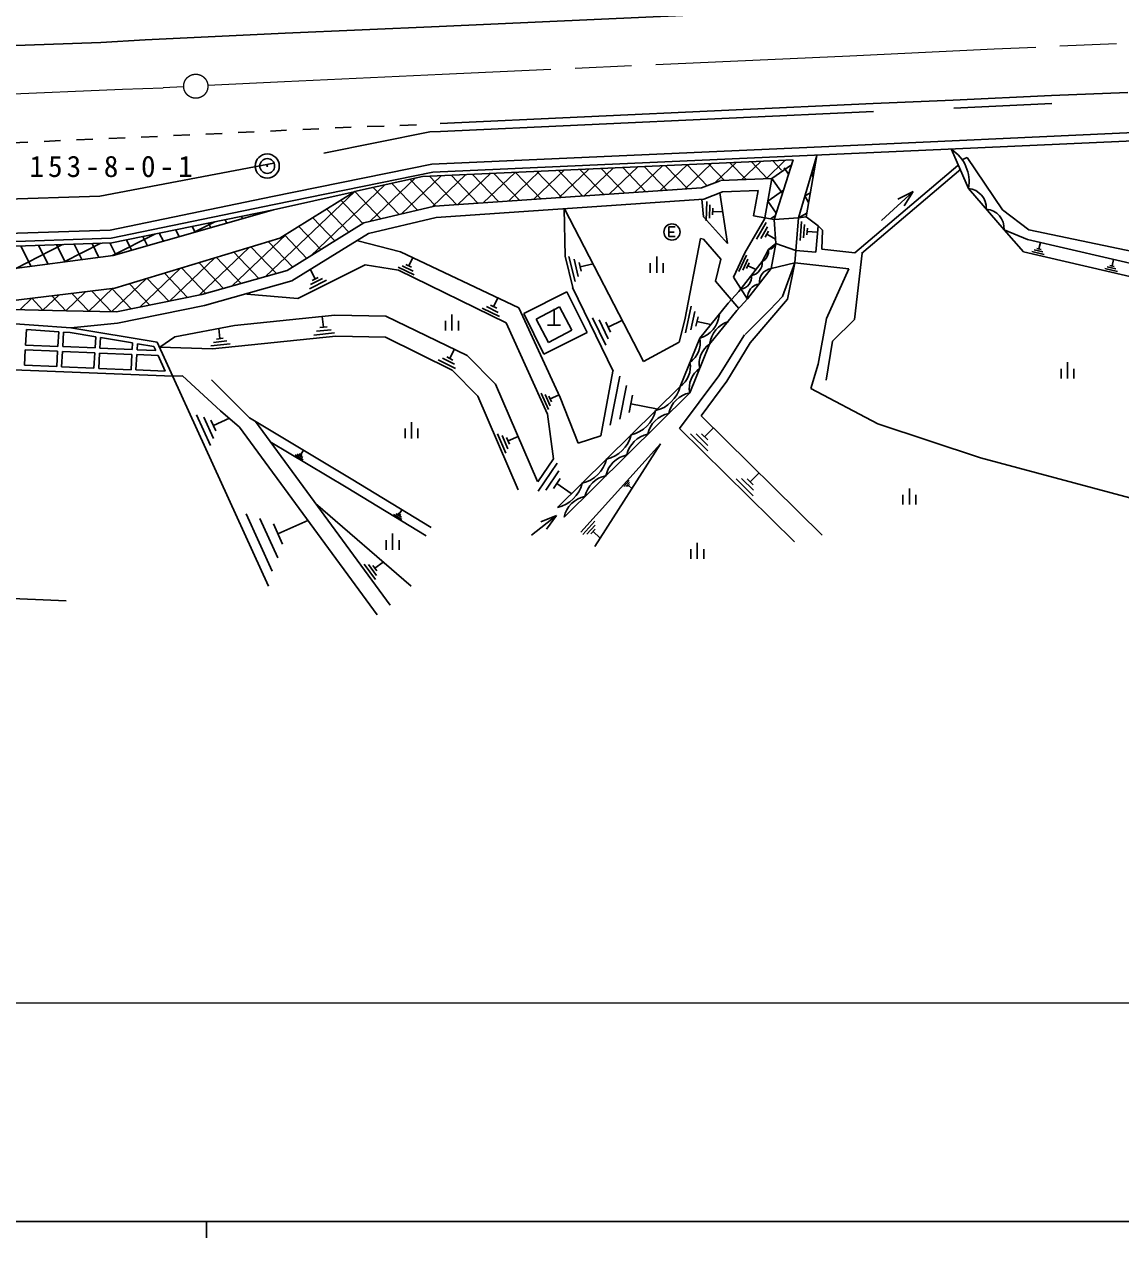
# Model space of a CAD drawing. Units: millimetres, scale not verified. Extents: x 40000 to 680000, y 20000 to 380000.
# Drawn here: x 156728 to 224508, y 204000 to 279031 of the extents above; entities that cross this region are included whole.
import ezdxf

# ---------------------------------------------------------------- set-up
doc = ezdxf.new("R2010")
doc.units = ezdxf.units.MM
doc.header["$LTSCALE"] = 1000
doc.linetypes.add('CHAIN', pattern=[18.5, 12, -1.5, 3.5, -1.5])
for name, color, linetype, lineweight in [('M-BGD', 7, 'Continuous', 25), ('M-BMK', 2, 'CHAIN', 13), ('M-BMK-SRVR', 3, 'Continuous', 25), ('M-STR-HTXT', 7, 'Continuous', 13), ('M-TTL-BAND', 7, 'Continuous', 25)]:
    doc.layers.add(name, color=color, linetype=linetype, lineweight=lineweight)
doc.styles.add('ＭＳ ゴシック', font='')
doc.styles.get('ＭＳ ゴシック').set_extended_font_data('MS Gothic')

msp = doc.modelspace()

# ---------------------------------------------------------------- linework, layer by layer
at = {"layer": 'M-BGD'}
for p, q in [((207475, 280036), (182384, 278896)), ((172856, 278473), (164197, 278075)), ((182384, 278896), (172856, 278473)), ((161451, 277911), (152101, 277585)), ((164197, 278075), (161451, 277911)), ((220227, 274626), (214157, 274335)), ((220227, 274626), (224940, 274822)), ((209206, 274133), (182444, 272900)), ((209206, 274133), (214157, 274335)), ((220251, 274126), (214181, 273836)), ((209229, 273633), (182467, 272401)), ((169949, 272334), (170947, 272382)), ((171945, 272429), (172943, 272476)), ((173942, 272524), (174940, 272571)), ((175254, 271067), (181794, 272383)), ((175938, 272618), (176936, 272666)), ((177934, 272713), (178978, 272723)), ((179938, 272768), (180980, 272816)), ((181794, 272383), (182467, 272401)), ((205547, 271435), (226936, 272405)), ((155958, 271705), (156958, 271748)), ((157959, 271792), (158959, 271835)), ((159959, 271878), (160959, 271921)), ((161959, 271964), (162960, 272007)), ((164958, 272098), (163960, 272050)), ((165956, 272145), (166954, 272192)), ((167953, 272240), (168951, 272287)), ((205569, 270936), (226922, 271904)), ((181923, 270389), (205547, 271435)), ((181984, 269892), (205569, 270936)), ((204586, 267068), (205728, 270921)), ((205062, 267130), (205728, 270921)), ((215100, 268878), (214049, 271281)), ((172149, 270450), (161402, 268412)), ((172072, 268378), (181923, 270389)), ((181353, 269613), (204263, 270641)), ((193140, 270142), (191332, 268414)), ((194660, 270210), (192892, 268522)), ((193722, 270168), (195147, 268676)), ((196178, 270278), (194452, 268629)), ((195048, 270227), (196445, 268766)), ((197697, 270346), (196012, 268736)), ((196374, 270287), (197742, 268855)), ((199216, 270414), (197572, 268843)), ((197700, 270346), (198941, 269048)), ((199027, 270406), (200014, 269373)), ((200735, 270482), (199432, 269237)), ((200353, 270465), (201344, 269428)), ((202254, 270551), (201067, 269416)), ((201679, 270525), (202675, 269483)), ((203773, 270619), (202580, 269479)), ((204163, 270331), (202947, 269494)), ((203005, 270584), (203547, 270017)), ((204263, 270641), (203076, 266958)), ((203979, 269760), (203706, 270155)), ((208065, 264907), (214433, 270293)), ((215012, 270796), (214725, 270679)), ((217199, 267557), (215012, 270796)), ((172173, 267888), (181984, 269892)), ((177135, 268681), (181353, 269613)), ((180902, 269513), (178111, 266847)), ((182508, 269665), (180029, 267297)), ((180584, 269443), (182169, 267785)), ((181786, 269633), (183466, 267874)), ((184027, 269733), (181948, 267747)), ((183112, 269692), (184764, 267963)), ((185546, 269801), (183533, 267879)), ((184439, 269752), (186062, 268052)), ((187065, 269869), (185093, 267986)), ((185765, 269811), (187360, 268142)), ((188584, 269938), (186653, 268093)), ((187091, 269870), (188658, 268231)), ((190103, 270006), (188213, 268200)), ((188417, 269930), (189956, 268320)), ((189743, 269990), (191253, 268409)), ((191622, 270074), (189773, 268307)), ((191070, 270049), (192551, 268498)), ((192396, 270108), (193849, 268587)), ((202947, 269494), (199757, 269362)), ((202499, 267060), (202947, 269494)), ((203592, 268558), (202947, 269494)), ((205390, 269780), (205542, 269863)), ((205390, 269780), (205494, 269589)), ((208478, 264864), (214626, 270064)), ((177134, 268680), (171639, 263430)), ((177121, 268677), (172135, 267556)), ((172532, 265796), (177159, 268685)), ((179018, 269097), (174415, 264699)), ((177159, 268685), (178768, 267001)), ((178301, 268938), (179898, 267266)), ((179443, 269191), (181028, 267531)), ((198590, 268913), (182085, 267779)), ((199748, 269360), (198590, 268913)), ((199897, 268667), (198744, 268222)), ((202100, 268758), (199897, 268667)), ((201810, 267186), (202100, 268758)), ((203660, 268770), (202691, 268103)), ((211670, 268681), (209713, 266897)), ((210737, 268220), (211670, 268681)), ((211670, 268681), (211123, 267797)), ((217299, 266325), (215100, 268878)), ((161402, 268412), (146883, 267942)), ((172072, 268378), (162038, 266308)), ((172173, 267888), (162097, 265810)), ((176293, 268145), (177659, 266715)), ((198744, 268222), (182189, 267085)), ((198606, 268212), (198708, 267119)), ((198878, 266873), (198917, 268067)), ((199112, 267874), (199085, 267050)), ((200192, 265466), (199733, 268604)), ((203205, 267358), (202691, 268103)), ((204988, 268424), (205321, 268605)), ((204988, 268424), (205216, 268005)), ((172135, 267556), (162133, 265511)), ((172135, 267556), (162231, 264735)), ((170153, 267151), (170224, 267012)), ((171169, 267359), (171204, 267291)), ((175427, 267604), (176791, 266176)), ((182085, 267779), (177726, 266757)), ((190161, 264688), (190108, 267629)), ((195017, 258171), (190114, 267629)), ((198708, 267119), (200192, 265466)), ((199281, 267247), (199294, 267667)), ((199288, 267457), (199911, 267437)), ((201810, 267186), (202499, 267060)), ((203157, 267210), (202849, 266998)), ((204586, 267068), (205100, 267347)), ((204586, 267068), (205062, 267130)), ((205062, 267130), (205801, 266570)), ((218829, 266313), (217199, 267557)), ((167106, 266528), (167285, 266175)), ((168508, 266815), (167196, 266149)), ((168122, 266736), (168264, 266454)), ((169138, 266943), (169244, 266733)), ((177726, 266757), (172981, 263808)), ((173694, 266522), (175055, 265097)), ((174560, 267063), (175923, 265636)), ((182189, 267085), (177998, 266102)), ((196962, 266511), (196572, 266511)), ((196572, 266511), (196572, 265901)), ((201263, 264893), (202513, 267011)), ((201988, 265736), (202595, 266764)), ((202673, 266502), (202254, 265791)), ((202499, 267060), (203076, 266958)), ((203076, 266958), (204586, 267068)), ((203076, 266958), (203193, 265481)), ((204366, 264272), (204586, 267068)), ((204685, 265654), (204778, 266845)), ((204964, 266644), (204899, 265821)), ((205104, 266010), (205137, 266428)), ((205801, 266570), (205658, 264946)), ((205801, 266570), (206071, 266305)), ((162097, 265810), (146985, 265287)), ((162038, 266308), (147004, 265788)), ((164801, 266057), (162181, 264729)), ((172532, 265796), (162335, 262711)), ((163042, 265697), (163366, 265058)), ((164058, 265905), (164346, 265338)), ((165074, 266112), (165325, 265617)), ((166090, 266320), (166305, 265896)), ((172925, 266042), (169586, 262852)), ((172828, 265981), (174187, 264558)), ((177998, 266102), (173266, 263161)), ((177355, 265647), (179986, 264950)), ((196572, 266186), (196902, 266186)), ((196572, 265901), (196962, 265901)), ((198521, 265777), (197555, 260753)), ((198716, 265734), (198521, 265777)), ((199781, 264506), (198716, 265734)), ((202520, 265871), (202734, 266232)), ((202627, 266052), (203165, 265734)), ((205120, 266219), (205742, 266170)), ((206071, 266305), (206038, 265119)), ((217299, 266325), (218739, 265730)), ((217299, 266325), (218494, 264966)), ((218739, 265730), (230600, 262975)), ((232119, 263548), (218829, 266313)), ((162133, 265511), (146974, 264987)), ((159094, 265406), (156196, 263937)), ((156508, 265316), (157144, 264062)), ((157610, 265355), (158195, 264201)), ((158712, 265393), (159246, 264340)), ((161468, 265488), (159189, 264333)), ((159814, 265431), (160296, 264479)), ((160916, 265469), (161347, 264618)), ((162018, 265507), (162386, 264779)), ((170613, 265216), (167552, 262292)), ((169680, 264933), (171227, 263314)), ((170752, 265258), (172316, 263621)), ((171825, 265583), (173320, 264019)), ((179986, 264950), (187291, 261506)), ((200571, 263388), (201263, 264893)), ((202342, 264355), (202737, 265100)), ((202737, 265100), (203193, 265481)), ((203193, 265481), (202895, 263927)), ((203193, 265481), (204428, 265052)), ((204428, 265052), (205658, 264946)), ((206038, 265119), (208065, 264907)), ((208531, 264868), (208052, 260767)), ((218494, 264966), (230441, 262191)), ((219783, 264794), (219008, 264974)), ((219159, 265076), (219694, 264952)), ((219590, 265106), (219318, 265169)), ((219454, 265137), (219548, 265542)), ((162231, 264735), (152422, 263438)), ((168494, 264574), (165714, 261919)), ((167534, 264284), (169047, 262700)), ((168607, 264609), (170137, 263007)), ((173637, 262085), (177791, 264160)), ((177791, 264160), (179852, 263836)), ((180671, 264007), (180325, 264176)), ((180498, 264092), (180749, 264606)), ((190637, 262746), (190161, 264689)), ((190774, 263132), (190396, 264679)), ((190715, 264502), (190977, 263433)), ((191157, 263757), (191023, 264301)), ((191090, 264029), (191898, 264227)), ((195423, 264269), (195423, 263669)), ((195823, 264667), (195823, 263667)), ((196223, 264269), (196223, 263669)), ((199466, 263151), (199781, 264506)), ((200907, 263750), (201364, 264745)), ((202342, 264355), (200910, 262502)), ((201460, 264513), (201144, 263826)), ((201380, 263923), (201540, 264273)), ((202895, 263927), (204366, 264272)), ((203604, 262200), (204366, 264272)), ((204366, 264272), (203919, 262042)), ((207701, 263917), (204366, 264272)), ((224108, 264056), (223835, 264120)), ((223972, 264088), (224066, 264493)), ((166375, 263933), (163876, 261546)), ((165388, 263635), (166814, 262142)), ((166461, 263959), (167957, 262394)), ((172981, 263808), (167712, 262324)), ((174710, 263287), (174431, 263846)), ((174897, 263381), (174522, 263194)), ((180833, 263530), (179849, 264011)), ((179852, 263836), (186514, 260578)), ((180084, 264102), (180763, 263769)), ((201428, 262030), (200571, 263388)), ((202895, 263927), (201445, 262049)), ((201460, 264098), (201980, 263859)), ((206311, 260837), (207701, 263917)), ((224301, 263744), (223525, 263925)), ((223676, 264027), (224212, 263903)), ((162335, 262711), (152230, 261484)), ((162180, 262692), (160713, 261290)), ((164256, 263292), (162127, 261258)), ((162144, 262688), (163339, 261437)), ((163243, 262985), (164498, 261672)), ((164316, 263310), (165656, 261907)), ((173266, 263161), (167876, 261644)), ((175418, 263205), (174350, 262672)), ((174426, 262935), (175164, 263303)), ((193141, 257582), (190627, 262745)), ((200904, 261465), (199466, 263151)), ((157205, 262088), (156472, 261387)), ((157187, 262086), (157885, 261355)), ((158864, 262289), (157885, 261355)), ((158426, 262236), (159299, 261322)), ((160522, 262490), (159299, 261322)), ((159666, 262387), (160713, 261290)), ((160905, 262537), (162127, 261258)), ((167712, 262324), (162425, 261251)), ((170482, 262351), (173637, 262085)), ((185744, 261570), (186018, 262131)), ((190273, 262483), (187601, 261152)), ((191525, 259970), (190273, 262483)), ((200910, 262502), (200245, 261784)), ((201445, 262049), (200774, 261325)), ((201594, 259336), (203919, 262042)), ((203604, 262200), (202809, 261364)), ((159328, 261305), (152230, 261484)), ((162425, 261251), (159328, 261305)), ((167876, 261644), (162489, 260550)), ((186109, 260958), (185036, 261482)), ((185292, 261581), (186033, 261219)), ((185932, 261478), (185555, 261663)), ((187291, 261506), (189847, 255949)), ((187601, 261152), (188853, 258639)), ((189808, 261562), (188372, 260798)), ((189478, 261430), (189478, 260430)), ((190572, 260124), (189808, 261562)), ((197596, 259942), (197952, 261596)), ((198175, 261279), (197929, 260136)), ((200245, 261784), (198484, 259616)), ((200774, 261325), (199094, 259255)), ((201289, 259848), (202809, 261364)), ((152202, 260797), (159606, 260262)), ((162489, 260550), (159606, 260262)), ((166040, 259708), (169720, 260404)), ((169720, 260404), (175930, 261054)), ((175223, 260300), (175153, 260972)), ((175930, 261054), (179089, 260976)), ((184106, 258551), (179089, 260976)), ((182762, 260689), (182762, 260089)), ((183162, 261087), (183162, 260087)), ((183562, 260689), (183562, 260089)), ((186514, 260578), (189075, 254913)), ((188372, 260798), (189136, 259360)), ((189076, 260430), (189881, 260430)), ((192673, 259183), (191848, 260884)), ((192263, 260758), (192833, 259582)), ((192961, 260003), (192671, 260602)), ((192816, 260303), (193705, 260734)), ((197555, 260753), (197204, 259376)), ((198252, 260362), (198377, 260944)), ((198314, 260653), (199178, 260467)), ((205810, 258015), (206311, 260837)), ((208052, 260767), (206690, 259435)), ((156862, 260160), (156807, 259195)), ((158857, 260016), (156862, 260160)), ((158857, 260016), (158805, 259112)), ((159156, 259994), (159105, 259099)), ((159571, 259964), (159156, 259994)), ((161143, 259705), (159571, 259964)), ((159606, 260262), (164953, 259381)), ((161143, 259705), (161103, 259015)), ((161440, 259656), (161403, 259002)), ((163425, 259329), (161440, 259656)), ((165099, 259060), (166040, 259708)), ((168355, 258954), (175982, 259752)), ((169031, 259614), (168613, 259570)), ((168822, 259592), (168757, 260212)), ((175910, 259947), (174624, 259813)), ((174802, 260050), (175690, 260143)), ((175449, 260324), (174997, 260276)), ((175982, 259752), (179057, 259676)), ((179057, 259676), (183183, 257636)), ((188853, 258639), (191525, 259970)), ((189136, 259360), (190572, 260124)), ((198484, 259616), (197270, 256639)), ((199672, 257298), (201244, 259827)), ((156790, 258896), (156736, 257944)), ((156790, 258896), (158788, 258812)), ((156807, 259195), (158805, 259112)), ((159105, 259099), (161103, 259015)), ((161403, 259002), (163402, 258918)), ((163425, 259329), (163402, 258918)), ((163723, 259280), (163701, 258906)), ((163701, 258906), (164862, 258857)), ((164746, 259111), (163723, 259280)), ((164746, 259111), (164862, 258857)), ((164953, 259381), (171820, 244291)), ((168355, 258954), (165099, 259060)), ((169456, 259266), (168268, 259142)), ((168433, 259361), (169253, 259447)), ((183032, 258365), (183308, 258924)), ((197204, 259376), (195017, 258171)), ((199094, 259255), (197864, 256242)), ((200168, 256959), (201594, 259336)), ((206690, 259435), (206300, 257018)), ((165915, 257266), (142928, 258212)), ((158788, 258812), (158734, 257862)), ((159088, 258799), (159034, 257849)), ((159088, 258799), (161086, 258715)), ((161086, 258715), (161032, 257767)), ((161386, 258703), (161332, 257755)), ((161386, 258703), (163385, 258619)), ((163385, 258619), (163331, 257672)), ((163684, 258606), (163631, 257660)), ((163684, 258606), (165001, 258551)), ((165001, 258551), (165440, 257585)), ((183394, 257751), (182324, 258280)), ((182580, 258378), (183319, 258012)), ((183220, 258272), (182844, 258458)), ((185862, 256780), (184106, 258551)), ((221216, 258128), (221216, 257128)), ((158734, 257862), (156736, 257944)), ((161032, 257767), (159034, 257849)), ((163331, 257672), (161332, 257755)), ((165440, 257585), (163631, 257660)), ((184765, 256040), (183183, 257636)), ((192363, 253583), (193121, 257590)), ((205346, 256520), (205810, 258015)), ((220816, 257731), (220816, 257131)), ((221616, 257731), (221616, 257131)), ((166519, 257302), (165915, 257266)), ((168864, 255132), (166519, 257302)), ((170648, 254686), (168302, 257040)), ((188446, 250768), (185862, 256780)), ((197270, 256639), (189695, 249148)), ((192939, 254244), (193542, 257270)), ((193957, 256697), (193541, 254607)), ((197240, 254035), (199672, 257298)), ((198577, 254824), (200168, 256959)), ((187252, 250254), (184765, 256040)), ((189140, 255220), (188689, 256217)), ((188927, 256138), (189238, 255448)), ((189319, 255690), (189161, 256041)), ((189240, 255866), (189761, 256101)), ((190962, 253120), (189847, 255949)), ((197864, 256242), (190095, 248559)), ((194122, 255028), (194334, 256092)), ((209501, 254317), (205346, 256520)), ((170028, 254125), (168864, 255132)), ((194228, 255560), (195809, 255245)), ((168232, 252984), (167366, 254886)), ((167821, 254735), (168419, 253421)), ((168572, 253883), (168268, 254552)), ((168420, 254218), (169414, 254670)), ((170648, 254686), (176939, 250931)), ((171019, 254465), (179348, 243107)), ((180667, 254428), (180667, 253428)), ((189075, 254913), (189446, 252162)), ((206056, 247448), (198577, 254824)), ((170028, 254125), (178541, 242516)), ((180267, 254031), (180267, 253431)), ((181067, 254031), (181067, 253431)), ((186501, 252514), (185990, 253703)), ((204348, 247026), (197241, 254036)), ((198977, 252649), (197914, 253697)), ((198256, 253713), (198991, 252989)), ((198975, 253336), (198601, 253704)), ((198788, 253520), (199336, 254076)), ((215830, 252228), (209501, 254317)), ((171930, 253222), (176629, 250417)), ((186270, 253604), (186623, 252782)), ((186724, 253066), (186544, 253484)), ((186634, 253275), (187255, 253542)), ((190962, 253120), (192363, 253583)), ((191125, 247629), (196048, 253081)), ((191995, 246747), (196048, 253081)), ((173975, 252102), (173464, 252410)), ((173596, 252448), (173949, 252235)), ((173910, 252368), (173731, 252477)), ((173820, 252423), (173982, 252690)), ((189446, 252162), (188465, 250737)), ((228191, 248918), (215830, 252228)), ((188491, 250163), (189675, 251884)), ((189780, 251417), (188962, 250228)), ((176939, 250931), (181886, 247906)), ((189437, 250334), (189854, 250940)), ((189645, 250637), (190545, 250018)), ((193794, 250442), (194128, 250811)), ((194138, 250697), (193907, 250442)), ((201792, 249874), (200729, 250922)), ((201071, 250938), (201805, 250214)), ((201789, 250561), (201416, 250929)), ((201602, 250745), (202150, 251301)), ((176629, 250417), (181573, 247394)), ((194023, 250452), (194140, 250582)), ((194082, 250517), (194274, 250343)), ((211045, 249929), (211045, 249329)), ((211445, 250327), (211445, 249327)), ((211845, 249929), (211845, 249329)), ((180650, 244292), (174732, 249402)), ((172061, 245224), (170454, 248756)), ((171299, 248477), (172409, 246036)), ((172411, 247515), (174257, 248355)), ((180067, 248419), (179556, 248728)), ((179687, 248766), (180040, 248553)), ((180002, 248686), (179822, 248795)), ((179912, 248740), (180073, 249008)), ((189619, 248664), (188077, 247436)), ((188658, 248266), (189619, 248664)), ((189619, 248664), (189014, 247819)), ((172694, 246894), (172128, 248136)), ((191255, 247492), (191989, 248304)), ((192011, 248054), (191504, 247493)), ((191758, 247516), (192016, 247802)), ((191888, 247659), (192312, 247275)), ((179101, 247139), (179101, 246539)), ((179501, 247537), (179501, 246537)), ((179901, 247139), (179901, 246539)), ((198332, 246972), (198332, 245972)), ((197932, 246574), (197932, 245974)), ((198732, 246574), (198732, 245974)), ((178442, 244690), (177736, 245653)), ((178008, 245622), (178496, 244957)), ((178528, 245233), (178279, 245572)), ((178403, 245402), (178907, 245772)), ((152079, 243702), (159310, 243379))]:
    msp.add_line(p, q, dxfattribs=at)
msp.add_circle((196767, 266186), 498, dxfattribs=at)
for centre, radius, start, end in [((212789, 269299), 2349, 349.68509, 57.54773), ((214979, 267663), 1222, 357.13516, 84.34082), ((216079, 266386), 1222, 357.13516, 84.34082), ((201974, 265027), 767, 298.64728, 5.44424), ((202676, 265636), 539, 276.48846, 343.28543), ((201569, 264274), 777, 278.71326, 5.91891), ((200914, 263426), 777, 278.71326, 5.91891), ((203027, 263076), 860, 98.70029, 185.90594), ((202301, 262137), 860, 98.70029, 185.90594), ((197997, 261257), 1712, 286.55676, 353.35373), ((200741, 259062), 1658, 106.5166, 173.3136), ((197052, 259332), 1460, 304.41382, 11.21078), ((199929, 258036), 1478, 124.41382, 191.21082), ((196445, 257843), 1460, 304.41382, 11.21078), ((199314, 256529), 1478, 124.41382, 191.21082), ((195288, 257128), 2042, 283.22302, 346.13141), ((198188, 254620), 1654, 101.27875, 168.07571), ((193773, 255630), 2042, 283.22302, 346.13141), ((196893, 253339), 1654, 101.27875, 168.07571), ((192258, 254132), 2042, 283.22302, 346.13141), ((195598, 252059), 1654, 101.27875, 168.07571), ((190743, 252634), 2042, 283.22302, 346.13141), ((194303, 250778), 1654, 101.27875, 168.07571), ((189228, 251136), 2042, 283.22302, 346.13141), ((193008, 249498), 1654, 101.27875, 168.07571), ((191714, 248218), 1654, 101.27875, 168.07571)]:
    msp.add_arc(centre, radius, start, end, dxfattribs=at)
at = {"layer": 'M-BMK'}
for p, q in [((237736, 278423), (216686, 277489)), ((207758, 277059), (182558, 275924)), ((216686, 277489), (207758, 277059)), ((172823, 275466), (168079, 275237)), ((182558, 275924), (172823, 275466)), ((152780, 274588), (162800, 275018)), ((162800, 275018), (165324, 275103)), ((166580, 275164), (165324, 275103))]:
    msp.add_line(p, q, dxfattribs=at)
msp.add_circle((167330, 275200), 746, dxfattribs=at)
at = {"layer": 'M-BMK-SRVR'}
for radius in [746, 458, 22.5]:
    msp.add_circle((171748, 270264), radius, dxfattribs=at)
at = {"layer": 'M-STR-HTXT'}
msp.add_line((567161, 218512), (67382, 218512), dxfattribs=at)
at = {"layer": 'M-TTL-BAND'}
for p, q in [((40000, 205000), (579000, 205000)), ((168000, 205000), (168000, 204000))]:
    msp.add_line(p, q, dxfattribs=at)

# ---------------------------------------------------------------- texts
at = {"layer": 'M-BMK-SRVR', "insert": (157048, 269564), "char_height": 1320, "attachment_point": 7, "style": 'ＭＳ ゴシック'}
msp.add_mtext('\\T1.28;153-8-0-1', dxfattribs=at)

doc.saveas('drawing.dxf')
